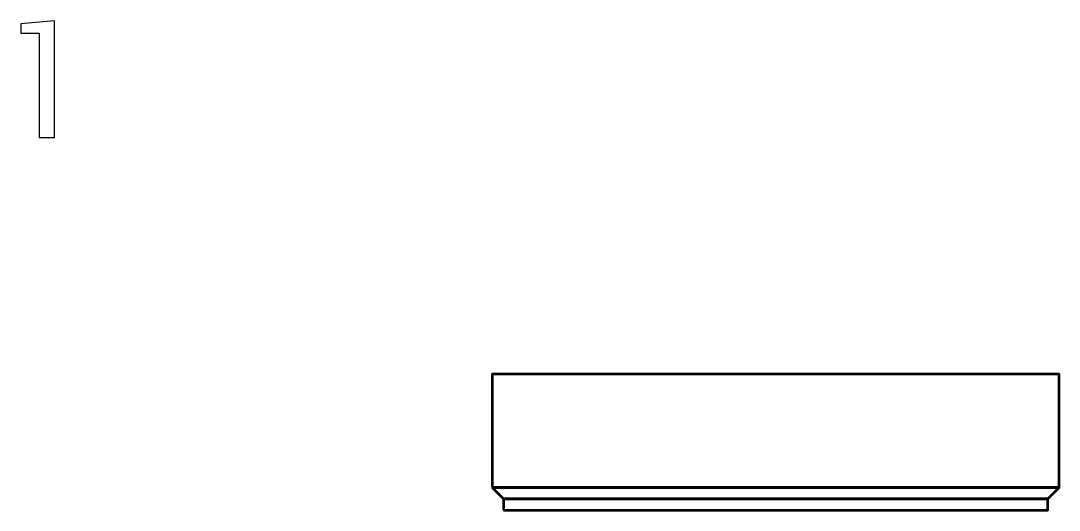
# Model space of a CAD drawing. Header units: centimetres. Extents: x -30.3 to 30.3, y -16.9 to 28.7.
# Drawn here: x 5.01 to 18.75, y -16.05 to -9.58 of the extents above; entities that cross this region are included whole.
import ezdxf

# ---------------------------------------------------------------- set-up
doc = ezdxf.new("R2010")
doc.units = ezdxf.units.CM
doc.header["$MEASUREMENT"] = 0
doc.layers.add('Layer 1', color=7, linetype='Continuous')

msp = doc.modelspace()

# ---------------------------------------------------------------- linework, layer by layer
at = {"layer": 'Layer 1', "lineweight": 53}
for points in [[(11.25, -15.75), (18.75, -15.75), (18.75, -14.25), (11.25, -14.25), (11.25, -15.75)], [(11.4, -16.05), (18.6, -16.05), (18.6, -15.9), (11.4, -15.9), (11.4, -16.05)]]:
    msp.add_lwpolyline(points, close=True, dxfattribs=at)
at = {"layer": 'Layer 1'}
msp.add_open_spline([(5.25745, -11.1244), (5.25745, -11.1244), (5.25745, -9.74645), (5.25745, -9.74645), (5.25745, -9.74645), (5.25745, -9.74645), (5.01403, -9.74645), (5.01403, -9.74645), (5.01403, -9.74645), (5.01403, -9.74645), (5.01403, -9.61945), (5.01403, -9.61945), (5.01403, -9.61945), (5.01403, -9.61945), (5.46065, -9.58135), (5.46065, -9.58135), (5.46065, -9.58135), (5.46065, -9.58135), (5.46065, -11.1244), (5.46065, -11.1244), (5.46065, -11.1244), (5.46065, -11.1244), (5.25745, -11.1244), (5.25745, -11.1244)], degree=3, knots=[0, 0, 0, 0, 0.14285714, 0.14285714, 0.14285714, 0.14285714, 0.28571429, 0.28571429, 0.28571429, 0.28571429, 0.42857143, 0.42857143, 0.42857143, 0.42857143, 0.57142857, 0.57142857, 0.57142857, 0.57142857, 0.71428571, 0.71428571, 0.71428571, 0.71428571, 1, 1, 1, 1], dxfattribs=at)
at = {"layer": 'Layer 1', "lineweight": 53}
msp.add_open_spline([(11.25, -15.75), (11.25, -15.75), (18.75, -15.75), (18.75, -15.75), (18.75, -15.75), (18.75, -15.75), (18.6, -15.9), (18.6, -15.9), (18.6, -15.9), (18.6, -15.9), (11.4, -15.9), (11.4, -15.9), (11.4, -15.9), (11.4, -15.9), (11.25, -15.75), (11.25, -15.75)], degree=3, knots=[0, 0, 0, 0, 0.2, 0.2, 0.2, 0.2, 0.4, 0.4, 0.4, 0.4, 0.6, 0.6, 0.6, 0.6, 1, 1, 1, 1], dxfattribs=at)

doc.saveas('drawing.dxf')
